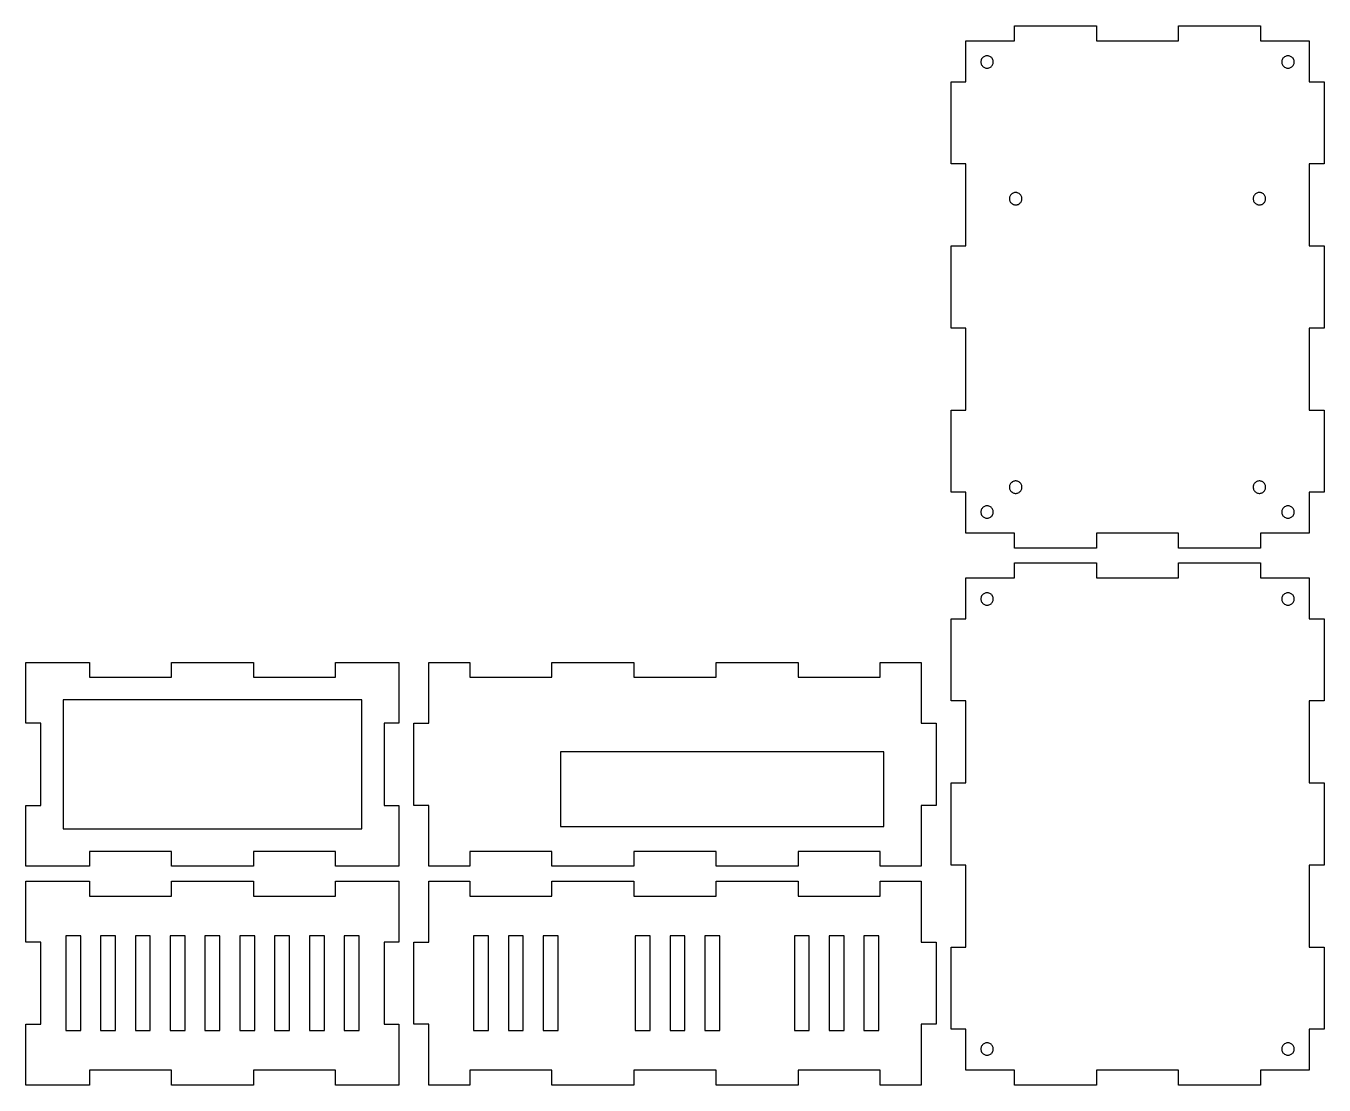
# Model space of a CAD drawing. Header units: millimetres. Extents: x -100 to 161, y 115 to 328.
import ezdxf

# ---------------------------------------------------------------- set-up
doc = ezdxf.new("R2010")
doc.units = ezdxf.units.MM
doc.layers.get('0').update_dxf_attribs({"linetype": 'CONTINUOUS'})

msp = doc.modelspace()

# ---------------------------------------------------------------- linework, layer by layer
at = {"color": 7}
for points in [[(158, 325), (158, 319.501999), (158, 316.75), (161, 316.75), (161, 300.25), (158, 300.25), (158, 292.001999), (158, 283.75), (161, 283.75), (161, 280.536003), (161, 267.25), (158, 267.25), (158, 250.75), (161, 250.75), (161, 234.25), (158, 234.25), (158, 228.998), (158, 226), (152.501999, 226), (148.25, 226), (148.25, 223), (146.751999, 223), (131.75, 223), (131.75, 226), (131.072006, 226), (115.25, 226), (115.25, 223), (98.75, 223), (98.75, 226), (91.998001, 226), (89, 226), (89, 234.25), (86, 234.25), (86, 247.768002), (86, 250.75), (89, 250.75), (89, 267.25), (86, 267.25), (86, 280.536003), (86, 283.75), (89, 283.75), (89, 300.25), (86, 300.25), (86, 316.75), (89, 316.75), (89, 325), (91.998001, 325), (94.498001, 325), (98.75, 325), (98.75, 328), (100.248001, 328), (115.25, 328), (115.25, 325), (131.072006, 325), (131.75, 325), (131.75, 328), (148.25, 328), (148.25, 325), (152.501999, 325), (155.003006, 325)], [(92.007004, 320.908997), (91.998001, 320.751999), (92.007004, 320.595001), (92.037003, 320.441002), (92.084999, 320.291), (92.152, 320.149002), (92.160004, 320.13633), (92.236, 320.015999), (92.335999, 319.894997), (92.450996, 319.787003), (92.578003, 319.695), (92.714996, 319.619003), (92.861, 319.560997), (93.013, 319.522003), (93.168999, 319.501999), (93.183998, 319.501999), (93.325996, 319.501999), (93.482002, 319.522003), (93.634003, 319.560997), (93.779999, 319.619003), (93.917, 319.695), (94.043999, 319.787003), (94.158997, 319.894997), (94.208, 319.954292), (94.259003, 320.015999), (94.343002, 320.149002), (94.410004, 320.291), (94.458, 320.441002), (94.487999, 320.595001), (94.498001, 320.751999), (94.487999, 320.908997), (94.458, 321.064003), (94.410004, 321.213997), (94.343002, 321.356003), (94.259003, 321.488998), (94.253212, 321.496002), (94.158997, 321.610001), (94.043999, 321.718002), (93.917, 321.809998), (93.779999, 321.886002), (93.634003, 321.944), (93.482002, 321.983002), (93.325996, 322.002998), (93.168999, 322.002998), (93.013, 321.983002), (92.861, 321.944), (92.714996, 321.886002), (92.578003, 321.809998), (92.450996, 321.718002), (92.335999, 321.610001), (92.241783, 321.496002), (92.236, 321.488998), (92.160004, 321.368668), (92.152, 321.356003), (92.084999, 321.213997), (92.037003, 321.064003)], [(153.518005, 319.522003), (153.600006, 319.51149), (153.673996, 319.501999), (153.830994, 319.501999), (153.987, 319.522003), (154.139008, 319.560997), (154.285004, 319.619003), (154.421997, 319.695), (154.548996, 319.787003), (154.664001, 319.894997), (154.764008, 320.015999), (154.848007, 320.149002), (154.914993, 320.291), (154.962997, 320.441002), (154.96904, 320.472), (154.992996, 320.595001), (155.003006, 320.751999), (154.992996, 320.908997), (154.962997, 321.064003), (154.914993, 321.213997), (154.848007, 321.356003), (154.764008, 321.488998), (154.758209, 321.496002), (154.664001, 321.610001), (154.548996, 321.718002), (154.421997, 321.809998), (154.285004, 321.886002), (154.139008, 321.944), (153.987, 321.983002), (153.830994, 322.002998), (153.673996, 322.002998), (153.518005, 321.983002), (153.365997, 321.944), (153.220001, 321.886002), (153.082993, 321.809998), (152.955994, 321.718002), (152.841003, 321.610001), (152.74678, 321.496002), (152.740997, 321.488998), (152.656998, 321.356003), (152.589996, 321.213997), (152.542007, 321.064003), (152.511993, 320.908997), (152.501999, 320.751999), (152.511993, 320.595001), (152.535965, 320.472), (152.542007, 320.441002), (152.589996, 320.291), (152.656998, 320.149002), (152.740997, 320.015999), (152.841003, 319.894997), (152.955994, 319.787003), (153.082993, 319.695), (153.220001, 319.619003), (153.365997, 319.560997)], [(98.200996, 292.287003), (98.304001, 292.212387), (98.328003, 292.195), (98.464996, 292.119003), (98.611, 292.060997), (98.75, 292.025337), (98.763, 292.022003), (98.918999, 292.001999), (99.075996, 292.001999), (99.232002, 292.022003), (99.328003, 292.046631), (99.384003, 292.060997), (99.529999, 292.119003), (99.667, 292.195), (99.793999, 292.287003), (99.908997, 292.394997), (100.009003, 292.515999), (100.093002, 292.649002), (100.160004, 292.791), (100.170563, 292.823997), (100.208, 292.941002), (100.237999, 293.095001), (100.248001, 293.251999), (100.237999, 293.408997), (100.208, 293.564003), (100.160004, 293.713997), (100.093002, 293.856003), (100.009003, 293.988998), (99.908997, 294.110001), (99.793999, 294.218002), (99.667, 294.309998), (99.529999, 294.386002), (99.384003, 294.444), (99.328003, 294.458366), (99.232002, 294.483002), (99.075996, 294.502998), (98.918999, 294.502998), (98.763, 294.483002), (98.75, 294.479668), (98.611, 294.444), (98.464996, 294.386002), (98.328003, 294.309998), (98.304001, 294.292618), (98.200996, 294.218002), (98.085999, 294.110001), (97.986, 293.988998), (97.902, 293.856003), (97.834999, 293.713997), (97.787003, 293.564003), (97.757004, 293.408997), (97.748001, 293.251999), (97.757004, 293.095001), (97.787003, 292.941002), (97.82444, 292.823997), (97.834999, 292.791), (97.902, 292.649002), (97.986, 292.515999), (98.085999, 292.394997)], [(147.332993, 292.195), (147.455994, 292.12677), (147.470001, 292.119003), (147.615997, 292.060997), (147.768005, 292.022003), (147.923996, 292.001999), (148.080994, 292.001999), (148.237, 292.022003), (148.389008, 292.060997), (148.535004, 292.119003), (148.671997, 292.195), (148.798996, 292.287003), (148.914001, 292.394997), (149.014008, 292.515999), (149.098007, 292.649002), (149.164993, 292.791), (149.175568, 292.823997), (149.212997, 292.941002), (149.242996, 293.095001), (149.253006, 293.251999), (149.242996, 293.408997), (149.212997, 293.564003), (149.164993, 293.713997), (149.098007, 293.856003), (149.014008, 293.988998), (148.914001, 294.110001), (148.798996, 294.218002), (148.671997, 294.309998), (148.535004, 294.386002), (148.479996, 294.407852), (148.389008, 294.444), (148.237, 294.483002), (148.080994, 294.502998), (147.923996, 294.502998), (147.768005, 294.483002), (147.615997, 294.444), (147.470001, 294.386002), (147.455994, 294.378235), (147.332993, 294.309998), (147.205994, 294.218002), (147.091003, 294.110001), (146.990997, 293.988998), (146.906998, 293.856003), (146.839996, 293.713997), (146.792007, 293.564003), (146.761993, 293.408997), (146.751999, 293.251999), (146.761993, 293.095001), (146.792007, 292.941002), (146.829437, 292.823997), (146.839996, 292.791), (146.906998, 292.649002), (146.990997, 292.515999), (147.091003, 292.394997), (147.205994, 292.287003)], [(98.245171, 234.25), (98.304001, 234.207386), (98.328003, 234.190001), (98.464996, 234.114), (98.611, 234.056), (98.75, 234.020336), (98.763, 234.017), (98.918999, 233.997999), (99.075996, 233.997999), (99.232002, 234.017), (99.328003, 234.041632), (99.384003, 234.056), (99.529999, 234.114), (99.667, 234.190001), (99.793999, 234.282), (99.908997, 234.389999), (100.009003, 234.511), (100.093002, 234.643999), (100.160004, 234.787001), (100.208, 234.936001), (100.237999, 235.091), (100.248001, 235.247999), (100.237999, 235.405001), (100.223389, 235.48), (100.208, 235.559), (100.160004, 235.709), (100.093002, 235.851), (100.009003, 235.983999), (99.908997, 236.105), (99.793999, 236.212999), (99.667, 236.305), (99.529999, 236.381001), (99.384003, 236.438999), (99.328003, 236.453369), (99.232002, 236.478001), (99.075996, 236.497999), (98.918999, 236.497999), (98.763, 236.478001), (98.75, 236.474665), (98.611, 236.438999), (98.464996, 236.381001), (98.328003, 236.305), (98.304001, 236.287615), (98.200996, 236.212999), (98.085999, 236.105), (97.986, 235.983999), (97.902, 235.851), (97.834999, 235.709), (97.787003, 235.559), (97.771614, 235.48), (97.757004, 235.405001), (97.748001, 235.247999), (97.757004, 235.091), (97.787003, 234.936001), (97.834999, 234.787001), (97.902, 234.643999), (97.986, 234.511), (98.085999, 234.389999), (98.200996, 234.282)], [(148.25, 234.020336), (148.389008, 234.056), (148.479996, 234.09215), (148.535004, 234.114), (148.671997, 234.190001), (148.754822, 234.25), (148.798996, 234.282), (148.914001, 234.389999), (149.014008, 234.511), (149.098007, 234.643999), (149.164993, 234.787001), (149.212997, 234.936001), (149.242996, 235.091), (149.253006, 235.247999), (149.242996, 235.405001), (149.228394, 235.48), (149.212997, 235.559), (149.164993, 235.709), (149.098007, 235.851), (149.014008, 235.983999), (148.914001, 236.105), (148.798996, 236.212999), (148.671997, 236.305), (148.535004, 236.381001), (148.479996, 236.402849), (148.389008, 236.438999), (148.25, 236.474665), (148.237, 236.478001), (148.080994, 236.497999), (147.923996, 236.497999), (147.768005, 236.478001), (147.615997, 236.438999), (147.470001, 236.381001), (147.455994, 236.373234), (147.332993, 236.305), (147.205994, 236.212999), (147.091003, 236.105), (146.990997, 235.983999), (146.906998, 235.851), (146.839996, 235.709), (146.792007, 235.559), (146.776611, 235.48), (146.761993, 235.405001), (146.751999, 235.247999), (146.761993, 235.091), (146.792007, 234.936001), (146.839996, 234.787001), (146.906998, 234.643999), (146.990997, 234.511), (147.091003, 234.389999), (147.205994, 234.282), (147.332993, 234.190001), (147.455994, 234.121767), (147.470001, 234.114), (147.615997, 234.056), (147.768005, 234.017), (147.923996, 233.997999), (148.080994, 233.997999), (148.237, 234.017)], [(94.043999, 229.282), (94.101501, 229.336), (94.158997, 229.39), (94.208, 229.44929), (94.259003, 229.511), (94.343002, 229.644), (94.410004, 229.786), (94.458, 229.936), (94.487999, 230.091), (94.498001, 230.248), (94.487999, 230.405), (94.458, 230.559), (94.410004, 230.709), (94.343002, 230.851), (94.259003, 230.984), (94.208, 231.04571), (94.158997, 231.105), (94.043999, 231.212999), (93.917, 231.305), (93.779999, 231.381001), (93.772446, 231.384001), (93.634003, 231.438999), (93.482002, 231.478001), (93.325996, 231.497999), (93.168999, 231.497999), (93.013, 231.478001), (92.861, 231.438999), (92.722549, 231.384001), (92.714996, 231.381001), (92.578003, 231.305), (92.450996, 231.212999), (92.335999, 231.105), (92.236, 230.984), (92.160004, 230.863667), (92.152, 230.851), (92.084999, 230.709), (92.037003, 230.559), (92.007004, 230.405), (91.998001, 230.248), (92.007004, 230.091), (92.037003, 229.936), (92.084999, 229.786), (92.152, 229.644), (92.160004, 229.631333), (92.236, 229.511), (92.335999, 229.39), (92.393501, 229.336), (92.450996, 229.282), (92.578003, 229.19), (92.714996, 229.114), (92.861, 229.056), (93.013, 229.017), (93.168999, 228.998), (93.325996, 228.998), (93.482002, 229.017), (93.634003, 229.056), (93.779999, 229.114), (93.917, 229.19)], [(153.518005, 229.017), (153.600006, 229.007012), (153.673996, 228.998), (153.830994, 228.998), (153.987, 229.017), (154.139008, 229.056), (154.285004, 229.114), (154.421997, 229.19), (154.548996, 229.282), (154.606506, 229.336), (154.664001, 229.39), (154.764008, 229.511), (154.848007, 229.644), (154.914993, 229.786), (154.962997, 229.936), (154.992996, 230.091), (155.003006, 230.248), (154.995865, 230.36), (154.992996, 230.405), (154.962997, 230.559), (154.914993, 230.709), (154.848007, 230.851), (154.764008, 230.984), (154.664001, 231.105), (154.548996, 231.212999), (154.421997, 231.305), (154.285004, 231.381001), (154.277451, 231.384001), (154.139008, 231.438999), (153.987, 231.478001), (153.830994, 231.497999), (153.673996, 231.497999), (153.600006, 231.488512), (153.518005, 231.478001), (153.365997, 231.438999), (153.227554, 231.384001), (153.220001, 231.381001), (153.082993, 231.305), (152.955994, 231.212999), (152.841003, 231.105), (152.740997, 230.984), (152.656998, 230.851), (152.589996, 230.709), (152.542007, 230.559), (152.511993, 230.405), (152.50914, 230.36), (152.501999, 230.248), (152.511993, 230.091), (152.542007, 229.936), (152.589996, 229.786), (152.656998, 229.644), (152.740997, 229.511), (152.841003, 229.39), (152.898499, 229.336), (152.955994, 229.282), (153.082993, 229.19), (153.220001, 229.114), (153.365997, 229.056)], [(158, 217), (158, 215), (158, 211.502), (158, 208.75), (161, 208.75), (161, 192.25), (158, 192.25), (158, 175.75), (161, 175.75), (161, 159.25), (158, 159.25), (158, 142.75), (161, 142.75), (161, 126.25), (158, 126.25), (158, 120.997002), (158, 118), (152.501999, 118), (148.25, 118), (148.25, 115), (131.75, 115), (131.75, 118), (131.072006, 118), (115.25, 118), (115.25, 115), (98.75, 115), (98.75, 118), (91.998001, 118), (89, 118), (89, 126.25), (86, 126.25), (86, 127.25), (86, 142.75), (89, 142.75), (89, 149.463997), (89, 159.25), (86, 159.25), (86, 175.75), (89, 175.75), (89, 182.231998), (89, 192.25), (86, 192.25), (86, 197), (86, 200), (86, 208.75), (89, 208.75), (89, 215), (89, 217), (98.75, 217), (98.75, 220), (115.25, 220), (115.25, 217), (131.072006, 217), (131.75, 217), (131.75, 220), (148.25, 220), (148.25, 217)], [(92.007004, 212.909), (91.998001, 212.752), (92.007004, 212.595), (92.037003, 212.441), (92.084999, 212.291), (92.152, 212.149), (92.160004, 212.136333), (92.236, 212.016), (92.335999, 211.895), (92.450996, 211.787), (92.578003, 211.695), (92.714996, 211.619), (92.861, 211.561), (93.013, 211.522), (93.168999, 211.502), (93.183998, 211.502), (93.325996, 211.502), (93.482002, 211.522), (93.634003, 211.561), (93.779999, 211.619), (93.917, 211.695), (94.043999, 211.787), (94.158997, 211.895), (94.208, 211.95429), (94.259003, 212.016), (94.343002, 212.149), (94.410004, 212.291), (94.458, 212.441), (94.487999, 212.595), (94.498001, 212.752), (94.487999, 212.909), (94.479675, 212.952), (94.458, 213.064), (94.410004, 213.214), (94.343002, 213.356), (94.259003, 213.489), (94.208, 213.55071), (94.158997, 213.61), (94.043999, 213.718), (93.917, 213.81), (93.779999, 213.886), (93.634003, 213.944), (93.482002, 213.983), (93.325996, 214.002), (93.183998, 214.002), (93.168999, 214.002), (93.013, 213.983), (92.861, 213.944), (92.714996, 213.886), (92.578003, 213.81), (92.450996, 213.718), (92.335999, 213.61), (92.236, 213.489), (92.160004, 213.368667), (92.152, 213.356), (92.084999, 213.214), (92.037003, 213.064), (92.01532, 212.952)], [(152.511993, 212.909), (152.501999, 212.752), (152.511993, 212.595), (152.542007, 212.441), (152.589996, 212.291), (152.656998, 212.149), (152.740997, 212.016), (152.841003, 211.895), (152.955994, 211.787), (153.082993, 211.695), (153.220001, 211.619), (153.365997, 211.561), (153.518005, 211.522), (153.600006, 211.511487), (153.673996, 211.502), (153.830994, 211.502), (153.987, 211.522), (154.139008, 211.561), (154.285004, 211.619), (154.421997, 211.695), (154.548996, 211.787), (154.664001, 211.895), (154.691269, 211.928), (154.764008, 212.016), (154.848007, 212.149), (154.914993, 212.291), (154.962997, 212.441), (154.992996, 212.595), (155.003006, 212.752), (154.992996, 212.909), (154.98468, 212.952), (154.962997, 213.064), (154.914993, 213.214), (154.848007, 213.356), (154.764008, 213.489), (154.664001, 213.61), (154.548996, 213.718), (154.421997, 213.81), (154.285004, 213.886), (154.139008, 213.944), (153.987, 213.983), (153.830994, 214.002), (153.673996, 214.002), (153.600006, 213.992987), (153.518005, 213.983), (153.365997, 213.944), (153.220001, 213.886), (153.082993, 213.81), (152.955994, 213.718), (152.841003, 213.61), (152.740997, 213.489), (152.656998, 213.356), (152.589996, 213.214), (152.542007, 213.064), (152.520325, 212.952)], [(-25, 200), (-25, 197), (-25, 187.75), (-28, 187.75), (-28, 182.231998), (-28, 171.25), (-25, 171.25), (-25, 165.848), (-25, 162), (-25, 159), (-32.768002, 159), (-37.75, 159), (-37.75, 162), (-54.25, 162), (-54.25, 159), (-65.536003, 159), (-70.75, 159), (-70.75, 162), (-87.25, 162), (-87.25, 159), (-100, 159), (-100, 162), (-100, 171.25), (-97, 171.25), (-97, 182.231998), (-97, 187.75), (-100, 187.75), (-100, 200), (-97, 200), (-92.502998, 200), (-87.25, 200), (-87.25, 197), (-70.75, 197), (-70.75, 200), (-65.536003, 200), (-54.25, 200), (-54.25, 197), (-37.75, 197), (-37.75, 200)], [(80, 200), (80, 197), (80, 187.75), (83, 187.75), (83, 182.231998), (83, 175.75), (83, 171.25), (80, 171.25), (80, 159), (72.502998, 159), (71.75, 159), (71.75, 162), (65.536003, 162), (55.25, 162), (55.25, 159), (38.75, 159), (38.75, 162), (32.768002, 162), (22.25, 162), (22.25, 159), (5.75, 159), (5.75, 162), (0, 162), (-10.75, 162), (-10.75, 159), (-19, 159), (-19, 162), (-19, 165.848), (-19, 171.25), (-22, 171.25), (-22, 182.231998), (-22, 187.75), (-19, 187.75), (-19, 197), (-19, 200), (-10.75, 200), (-10.75, 197), (0, 197), (5.75, 197), (5.75, 200), (22.25, 200), (22.25, 197), (38.75, 197), (38.75, 200), (55.25, 200), (55.25, 197), (65.536003, 197), (71.75, 197), (71.75, 200)], [(-32.498001, 192.502001), (-54.25, 192.502001), (-65.536003, 192.502001), (-70.75, 192.502001), (-87.25, 192.502001), (-92.502998, 192.502001), (-92.502998, 182.231998), (-92.502998, 171.25), (-92.502998, 166.497002), (-70.75, 166.497002), (-65.536003, 166.497002), (-37.75, 166.497002), (-32.768002, 166.497002), (-32.498001, 166.497002), (-32.498001, 182.231998), (-32.498001, 187.75)], [(72.502998, 182.001999), (65.536003, 182.001999), (32.768002, 182.001999), (7.498, 182.001999), (7.498, 166.997002), (32.768002, 166.997002), (65.536003, 166.997002), (71.75, 166.997002), (72.502998, 166.997002), (72.502998, 171.25)], [(-25, 156), (-25, 149.463997), (-25, 143.75), (-28, 143.75), (-28, 127.25), (-25, 127.25), (-25, 115), (-28, 115), (-32.998001, 115), (-36.002998, 115), (-37.75, 115), (-37.75, 118), (-39.998001, 118), (-43.002998, 118), (-46.998001, 118), (-50.002998, 118), (-53.998001, 118), (-54.25, 118), (-54.25, 115), (-57.002998, 115), (-60.998001, 115), (-64.002998, 115), (-65.536003, 115), (-67.998001, 115), (-70.75, 115), (-70.75, 118), (-71.002998, 118), (-74.998001, 118), (-78.002998, 118), (-81.998001, 118), (-85.002998, 118), (-87.25, 118), (-87.25, 115), (-100, 115), (-100, 118), (-100, 127.25), (-97, 127.25), (-97, 143.75), (-100, 143.75), (-100, 149.463997), (-100, 156), (-87.25, 156), (-87.25, 153), (-70.75, 153), (-70.75, 156), (-65.536003, 156), (-54.25, 156), (-54.25, 153), (-37.75, 153), (-37.75, 156), (-32.768002, 156)], [(71.75, 156), (80, 156), (80, 149.463997), (80, 143.75), (83, 143.75), (83, 142.75), (83, 127.25), (80, 127.25), (80, 126.25), (80, 118), (80, 115), (71.75, 115), (71.75, 118), (71.502998, 118), (68.498001, 118), (65.536003, 118), (64.502998, 118), (61.498001, 118), (57.502998, 118), (55.25, 118), (55.25, 115), (38.75, 115), (38.75, 118), (36.498001, 118), (32.501999, 118), (29.497999, 118), (25.503, 118), (22.497999, 118), (22.25, 118), (22.25, 115), (5.75, 115), (5.75, 118), (3.998, 118), (0.003, 118), (0, 118), (-3.003, 118), (-6.998, 118), (-10.003, 118), (-10.75, 118), (-10.75, 115), (-19, 115), (-19, 127.25), (-22, 127.25), (-22, 143.75), (-19, 143.75), (-19, 149.463997), (-19, 156), (-10.75, 156), (-10.75, 153), (0, 153), (5.75, 153), (5.75, 156), (22.25, 156), (22.25, 153), (32.768002, 153), (38.75, 153), (38.75, 156), (55.25, 156), (55.25, 153), (65.536003, 153), (71.75, 153)], [(-92.002998, 145.001999), (-92.002998, 127.25), (-92.002998, 125.997002), (-88.998001, 125.997002), (-88.998001, 127.25), (-88.998001, 145.001999)], [(-85.002998, 145.001999), (-85.002998, 127.25), (-85.002998, 125.997002), (-81.998001, 125.997002), (-81.998001, 127.25), (-81.998001, 145.001999)], [(-78.002998, 145.001999), (-78.002998, 127.25), (-78.002998, 125.997002), (-74.998001, 125.997002), (-74.998001, 127.25), (-74.998001, 145.001999)], [(-71.002998, 145.001999), (-71.002998, 127.25), (-71.002998, 125.997002), (-70.75, 125.997002), (-67.998001, 125.997002), (-67.998001, 127.25), (-67.998001, 145.001999), (-71.002998, 145.001999)], [(-64.002998, 145.001999), (-64.002998, 143.75), (-64.002998, 125.997002), (-60.998001, 125.997002), (-60.998001, 143.75), (-60.998001, 145.001999)], [(-57.002998, 145.001999), (-57.002998, 143.75), (-57.002998, 125.997002), (-54.25, 125.997002), (-53.998001, 125.997002), (-53.998001, 143.75), (-53.998001, 145.001999)], [(-50.002998, 145.001999), (-50.002998, 143.75), (-50.002998, 125.997002), (-46.998001, 125.997002), (-46.998001, 143.75), (-46.998001, 145.001999)], [(-43.002998, 145.001999), (-43.002998, 143.75), (-43.002998, 125.997002), (-39.998001, 125.997002), (-39.998001, 143.75), (-39.998001, 145.001999)], [(-36.002998, 145.001999), (-36.002998, 143.75), (-36.002998, 125.997002), (-32.998001, 125.997002), (-32.998001, 143.75), (-32.998001, 145.001999)], [(-10.003, 145.001999), (-10.003, 143.75), (-10.003, 125.997002), (-6.998, 125.997002), (-6.998, 143.75), (-6.998, 145.001999)], [(0.003, 145.001999), (0, 145.001999), (-3.003, 145.001999), (-3.003, 143.75), (-3.003, 125.997002), (0, 125.997002), (0.003, 125.997002)], [(3.998, 145.001999), (3.998, 125.997002), (7.003, 125.997002), (7.003, 145.001999)], [(22.497999, 145.001999), (22.497999, 125.997002), (25.503, 125.997002), (25.503, 145.001999)], [(29.497999, 145.001999), (29.497999, 125.997002), (32.501999, 125.997002), (32.501999, 145.001999)], [(36.498001, 145.001999), (36.498001, 125.997002), (39.502998, 125.997002), (39.502998, 145.001999)], [(54.498001, 145.001999), (54.498001, 125.997002), (57.502998, 125.997002), (57.502998, 145.001999)], [(61.498001, 145.001999), (61.498001, 125.997002), (64.502998, 125.997002), (64.502998, 145.001999)], [(68.498001, 145.001999), (68.498001, 125.997002), (71.502998, 125.997002), (71.502998, 145.001999)], [(92.007004, 122.404999), (91.998001, 122.248001), (92.007004, 122.091003), (92.037003, 121.935997), (92.084999, 121.786003), (92.152, 121.643997), (92.160004, 121.631332), (92.236, 121.511002), (92.335999, 121.389999), (92.450996, 121.281998), (92.578003, 121.190002), (92.714996, 121.113998), (92.861, 121.056), (93.013, 121.016998), (93.168999, 120.997002), (93.183998, 120.997002), (93.325996, 120.997002), (93.482002, 121.016998), (93.634003, 121.056), (93.779999, 121.113998), (93.917, 121.190002), (94.043999, 121.281998), (94.158997, 121.389999), (94.208, 121.449287), (94.259003, 121.511002), (94.343002, 121.643997), (94.410004, 121.786003), (94.458, 121.935997), (94.487999, 122.091003), (94.498001, 122.248001), (94.487999, 122.404999), (94.458, 122.558998), (94.410004, 122.709), (94.34819, 122.839996), (94.343002, 122.850998), (94.259003, 122.984001), (94.208, 123.045708), (94.158997, 123.105003), (94.043999, 123.212997), (93.917, 123.305), (93.779999, 123.380997), (93.634003, 123.439003), (93.482002, 123.477997), (93.325996, 123.498001), (93.183998, 123.498001), (93.168999, 123.498001), (93.013, 123.477997), (92.861, 123.439003), (92.714996, 123.380997), (92.578003, 123.305), (92.450996, 123.212997), (92.335999, 123.105003), (92.236, 122.984001), (92.160004, 122.86367), (92.152, 122.850998), (92.146812, 122.839996), (92.084999, 122.709), (92.037003, 122.558998)], [(153.600006, 121.006485), (153.673996, 120.997002), (153.830994, 120.997002), (153.987, 121.016998), (154.139008, 121.056), (154.285004, 121.113998), (154.421997, 121.190002), (154.548996, 121.281998), (154.664001, 121.389999), (154.764008, 121.511002), (154.848007, 121.643997), (154.914993, 121.786003), (154.924606, 121.816002), (154.962997, 121.935997), (154.992996, 122.091003), (155.003006, 122.248001), (154.992996, 122.404999), (154.962997, 122.558998), (154.914993, 122.709), (154.853195, 122.839996), (154.848007, 122.850998), (154.764008, 122.984001), (154.664001, 123.105003), (154.548996, 123.212997), (154.421997, 123.305), (154.285004, 123.380997), (154.139008, 123.439003), (153.987, 123.477997), (153.830994, 123.498001), (153.673996, 123.498001), (153.600006, 123.48851), (153.518005, 123.477997), (153.365997, 123.439003), (153.220001, 123.380997), (153.082993, 123.305), (152.955994, 123.212997), (152.841003, 123.105003), (152.740997, 122.984001), (152.656998, 122.850998), (152.65181, 122.839996), (152.589996, 122.709), (152.542007, 122.558998), (152.511993, 122.404999), (152.501999, 122.248001), (152.511993, 122.091003), (152.542007, 121.935997), (152.580399, 121.816002), (152.589996, 121.786003), (152.656998, 121.643997), (152.740997, 121.511002), (152.841003, 121.389999), (152.955994, 121.281998), (153.082993, 121.190002), (153.220001, 121.113998), (153.365997, 121.056), (153.518005, 121.016998)]]:
    msp.add_lwpolyline(points, close=True, dxfattribs=at)

doc.saveas('drawing.dxf')
